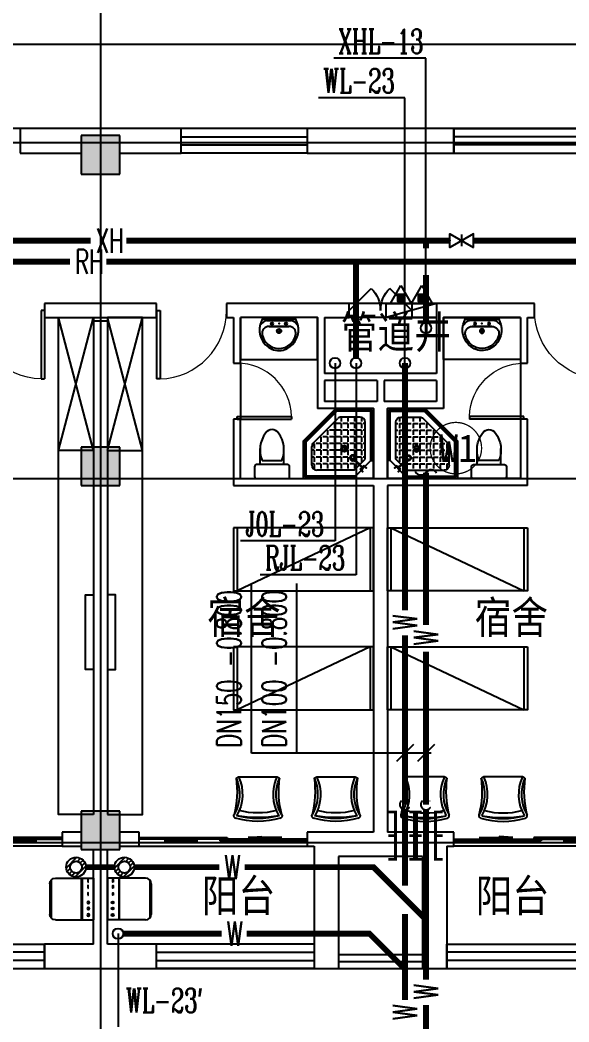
# Model space of a CAD drawing. Extents: x 0 to 2838408, y -923048 to 203859.
# Drawn here: x 2419567 to 2427409, y -270054 to -255741 of the extents above; entities that cross this region are included whole.
import ezdxf

# ---------------------------------------------------------------- set-up
doc = ezdxf.new("R2010")
doc.units = 0
doc.header["$LTSCALE"] = 1000
doc.linetypes.add('DASH', pattern=[0.35, 0.25, -0.1])
for name, color, linetype in [('A-Fixt', 81, 'Continuous'), ('CLAYER', 7, 'Continuous'), ('COLUMN', 9, 'Continuous'), ('DIM_污水', 3, 'Continuous'), ('DIM_消防', 3, 'Continuous'), ('DIM_热给水', 3, 'Continuous'), ('DIM_给水', 3, 'Continuous'), ('DOOR_FIRE', 4, 'Continuous'), ('DOTE', 8, 'Continuous'), ('E2-栏杆', 92, 'Continuous'), ('EQUIP_地漏', 7, 'Continuous'), ('EQUIP_污水', 7, 'Continuous'), ('EQUIP_灭火器', 7, 'Continuous'), ('GROUND', 2, 'Continuous'), ('PIPE-污水', 2, 'DASH'), ('PIPE-消防', 1, 'Continuous'), ('PIPE-热回水', 4, 'Continuous'), ('PUB_HATCH', 8, 'Continuous'), ('PUB_TEXT', 7, 'Continuous'), ('TEXT_污水', 7, 'Continuous'), ('TEXT_消防', 7, 'Continuous'), ('TEXT_热回水', 7, 'Continuous'), ('TWT_TEXT', 7, 'Continuous'), ('VALVE_污水', 7, 'Continuous'), ('VALVE_消防', 7, 'Continuous'), ('VPIPE-污水', 2, 'Continuous'), ('VPIPE-消防', 1, 'Continuous'), ('VPIPE-热给水', 5, 'Continuous'), ('VPIPE-给水', 3, 'Continuous'), ('WALL', 9, 'Continuous'), ('WINDOW', 4, 'Continuous'), ('WP_F', 1, 'Continuous'), ('XREF', 8, 'Continuous'), ('洁具', 213, 'Continuous'), ('配景', 3, 'Continuous'), ('附件', 70, 'Continuous')]:
    doc.layers.add(name, color=color, linetype=linetype)
doc.styles.add('_TWT_PIPEDN', font='SIMPLEX', dxfattribs={"width": 0.8, "height": 2.3, "bigfont": 'HZTXT'})
doc.styles.add('_TWT_PIPETEXT', font='SIMPLEX', dxfattribs={"width": 0.8, "height": 2.3, "bigfont": 'HZTXT'})
doc.styles.add('_TWT_SERIAL', font='COMPLEX', dxfattribs={"width": 0.8, "height": 2.3, "bigfont": 'HZTXT'})
doc.styles.add('HZ', font='aaa等高度-单线.shx', dxfattribs={"width": 0.7, "height": 50, "bigfont": 'aaa-hztxt.shx'})
doc.styles.get("Standard").update_dxf_attribs({"font": 'geniso.shx', "bigfont": 'hztxt.shx'})
doc.styles.add('黑体', font='')
doc.styles.get('黑体').set_extended_font_data('SimHei')

# ---------------------------------------------------------------- blocks, each defined once
blk = doc.blocks.new('$TwtSys$00000546')
h = blk.add_hatch()
h.set_pattern_fill('ANSI31', color=256, scale=200, style=0)
h.set_pattern_definition([(45, (-38543.802, -6670.83), (-17.67767, 17.67767), [])])
h.paths.add_polyline_path([(-65, 174), (65, 174), (65, 44), (-65, 44)])
for points in [[(0, 344), (-198, 0), (198, 0)], [(-65, 174), (65, 174), (65, 44), (-65, 44)]]:
    blk.add_lwpolyline(points, close=True)
blk = doc.blocks.new('A$C29581A72')
at = {"layer": '附件'}
blk.add_line((750, 200), (30, 0), dxfattribs=at)
blk.add_lwpolyline([(30, 200), (750, 200), (750, 0), (30, 0), (30, 200)], dxfattribs=at)
blk.add_solid([(750, 200), (30, 0), (750, 0), (750, 200)], dxfattribs=at)
at = {"layer": 'EQUIP_灭火器', "xscale": 0.75, "yscale": -0.75, "zscale": 0.75, "rotation": 180}
for p in [(241, 200), (539, 200)]:
    blk.add_blockref('$TwtSys$00000546', p, dxfattribs=at)
at = {"style": 'HZ', "flags": 1}
for tag in ['WHAT', 'SPEC', 'UNIT']:
    blk.add_attdef(tag, (375, 0), '', height=0.001, dxfattribs=at)
blk = doc.blocks.new('1F平面-CAD导入_dwg_Drawing4_t3_dwg_$plan$00001613-474159-1F-927810-1F')
at = {"layer": '洁具'}
for p, q in [((-200, 170), (-430, 170)), ((-30, 250), (-170, 250)), ((-260, -140), (-260, 140)), ((-200, -170), (-200, -220)), ((-170, -250), (-30, -250))]:
    blk.add_line(p, q, dxfattribs=at)
for points in [[(-200, 220), (-200, 170), (-200, -170), (-430, -170)], [(0, -220), (0, 220)]]:
    blk.add_lwpolyline(points, dxfattribs=at)
for centre, radius, start, end in [((-413, -227), 398, 67.4505, 126.6381), ((-170, 220), 30, 90, 180), ((-30, 220), 30, 0, 90), ((-590, 0), 110, 123.4509, 236.5491), ((-413, 227), 398, 233.3619, 292.5495), ((-170, -220), 30, 180, 270), ((-30, -220), 30, 270, 0)]:
    blk.add_arc(centre, radius, start, end, dxfattribs=at)
blk = doc.blocks.new('$lvtry$00000169')
at = {"color": 0}
for p, q in [((259, -36), (259, 0)), ((259, -36), (36, -259)), ((276, -120), (120, -276)), ((259, -24), (976, -24)), ((259, -36), (964, -36)), ((270, -213), (270, -143)), ((276, -120), (808, -120)), ((366, -213), (366, -143)), ((462, -213), (462, -143)), ((558, -213), (558, -143)), ((655, -213), (655, -143)), ((751, -213), (751, -143)), ((847, -213), (847, -143)), ((964, -36), (976, -24)), ((964, -36), (964, -525)), ((976, -24), (976, -530)), ((36, -259), (0, -259)), ((24, -259), (24, -976)), ((36, -259), (36, -964)), ((120, -276), (120, -808)), ((144, -151), (291, -298)), ((151, -144), (298, -291)), ((173, -309), (173, -239)), ((183, -213), (205, -213)), ((220, -213), (243, -213)), ((270, -213), (340, -213)), ((270, -263), (270, -239)), ((366, -213), (436, -213)), ((366, -309), (366, -239)), ((462, -213), (532, -213)), ((462, -309), (462, -239)), ((558, -213), (628, -213)), ((558, -309), (558, -239)), ((655, -213), (725, -213)), ((655, -309), (655, -239)), ((751, -213), (821, -213)), ((751, -309), (751, -239)), ((847, -213), (880, -213)), ((847, -309), (847, -239)), ((880, -192), (880, -460)), ((120, -309), (147, -309)), ((120, -405), (147, -405)), ((173, -309), (243, -309)), ((173, -405), (173, -335)), ((173, -405), (243, -405)), ((270, -405), (270, -335)), ((270, -405), (340, -405)), ((334, -309), (340, -309)), ((366, -309), (436, -309)), ((366, -405), (366, -335)), ((366, -405), (379, -405)), ((462, -309), (532, -309)), ((462, -405), (462, -335)), ((462, -405), (532, -405)), ((558, -309), (628, -309)), ((558, -405), (558, -335)), ((558, -405), (628, -405)), ((655, -309), (725, -309)), ((655, -405), (655, -335)), ((655, -405), (725, -405)), ((751, -309), (821, -309)), ((751, -405), (751, -335)), ((751, -405), (821, -405)), ((847, -309), (880, -309)), ((847, -405), (847, -335)), ((847, -405), (880, -405)), ((120, -501), (147, -501)), ((173, -501), (173, -431)), ((173, -501), (243, -501)), ((173, -598), (173, -528)), ((270, -501), (270, -431)), ((270, -501), (340, -501)), ((270, -598), (270, -528)), ((366, -501), (366, -431)), ((366, -501), (436, -501)), ((366, -598), (366, -528)), ((462, -501), (462, -431)), ((462, -501), (532, -501)), ((462, -598), (462, -528)), ((859, -511), (511, -859)), ((964, -525), (525, -964)), ((976, -530), (530, -976)), ((558, -501), (558, -431)), ((558, -501), (628, -501)), ((558, -598), (558, -528)), ((655, -501), (655, -431)), ((655, -501), (725, -501)), ((655, -598), (655, -528)), ((751, -501), (751, -431)), ((751, -501), (821, -501)), ((751, -598), (751, -528)), ((847, -501), (847, -431)), ((847, -501), (867, -501)), ((964, -525), (976, -530)), ((120, -598), (147, -598)), ((120, -694), (147, -694)), ((173, -598), (243, -598)), ((173, -694), (173, -624)), ((173, -694), (243, -694)), ((270, -598), (340, -598)), ((270, -694), (270, -624)), ((270, -694), (340, -694)), ((366, -598), (436, -598)), ((366, -694), (366, -624)), ((366, -694), (436, -694)), ((462, -598), (532, -598)), ((462, -694), (462, -624)), ((462, -694), (532, -694)), ((558, -598), (628, -598)), ((558, -694), (558, -624)), ((558, -694), (628, -694)), ((655, -598), (725, -598)), ((655, -694), (655, -624)), ((655, -694), (676, -694)), ((751, -598), (773, -598)), ((120, -790), (147, -790)), ((173, -790), (173, -720)), ((173, -790), (243, -790)), ((173, -878), (173, -816)), ((270, -790), (270, -720)), ((270, -790), (340, -790)), ((270, -880), (270, -816)), ((366, -790), (366, -720)), ((366, -790), (436, -790)), ((366, -880), (366, -816)), ((462, -790), (462, -720)), ((462, -790), (532, -790)), ((462, -880), (462, -816)), ((558, -790), (558, -720)), ((558, -790), (580, -790)), ((36, -964), (24, -976)), ((24, -976), (530, -976)), ((36, -964), (525, -964)), ((192, -880), (460, -880)), ((525, -964), (530, -976))]:
    blk.add_line(p, q, dxfattribs=at)
blk.add_lwpolyline([(0, 0), (0, -1000), (540, -1000), (1000, -540), (1000, 0)], close=True)
for points in [[(0, 0), (0, -1000)], [(0, 0), (1000, 0)], [(1000, 0), (1000, -540)], [(190, -136), (178, -148), (162, -132), (174, -121)], [(136, -190), (148, -178), (132, -162), (121, -174)], [(1000, -540), (540, -1000)], [(0, -1000), (540, -1000)]]:
    blk.add_lwpolyline(points, close=True, dxfattribs=at)
for radius in [43.8, 31.1]:
    blk.add_circle((416, -428), radius, dxfattribs=at)
for centre, radius, start, end in [((808, -192), 72, 0, 90), ((296, -296), 40.6, 142.583, 128.4197), ((296, -296), 28.6, 145.828, 125.6599), ((808, -460), 72, 315, 0), ((192, -808), 72, 180, 270), ((460, -808), 72, 270, 315)]:
    blk.add_arc(centre, radius, start, end, dxfattribs=at)
for p in [(156, -102, 0), (103, -156, 0), (416, -428, 0)]:
    blk.add_point(p, dxfattribs=at)
blk = doc.blocks.new('$lvtry$00000178')
at = {"color": 0}
for p, q in [((-238, 0), (238, 0)), ((-214, -36), (-272, -91)), ((-180, -23), (180, -23)), ((-142, -105), (140, -105)), ((140, -105), (-142, -105)), ((216, -37), (268, -91))]:
    blk.add_line(p, q, dxfattribs=at)
blk.add_lwpolyline([(-104, -430, 0.224698), (110, -425, 0.348046), (269, -79), (239, 0), (-241, 0), (-271, -79, 0.356844)], format="xyb", close=True, dxfattribs=at)
for centre, radius in [((-100, -65), 16.3), ((1, -172), 31.6), ((100, -65), 16.3)]:
    blk.add_circle(centre, radius, dxfattribs=at)
at = {"color": 0, "lineweight": 13}
blk.add_circle((1, -172), 23, dxfattribs=at)
at = {"color": 0}
for centre, radius, start, end in [((-142, -205), 100, 90, 190.5602), ((-180, -73), 50, 90, 133.181), ((140, -205), 100, 349.4398, 90), ((180, -73), 50, 44.5607, 90), ((-1, -179), 243, 190.5602, 349.4398)]:
    blk.add_arc(centre, radius, start, end, dxfattribs=at)
for p in [(0, -65), (1, -172)]:
    blk.add_point(p, dxfattribs=at)
blk = doc.blocks.new('A$C70365C93')
at = {"layer": '洁具'}
blk.add_lwpolyline([(-1900, 2300), (-1900, 1700), (-800, 1700), (-800, 2300)], close=True, dxfattribs=at)
blk.add_blockref('$lvtry$00000178', (-1350, 2280), dxfattribs=at)
at = {"layer": '洁具', "rotation": 180}
blk.add_blockref('$lvtry$00000169', (0, 0), dxfattribs=at)
at = {"layer": '洁具', "extrusion": (0, 0, -1), "xscale": -1, "zscale": -1, "rotation": 90}
blk.add_blockref('1F平面-CAD导入_dwg_Drawing4_t3_dwg_$plan$00001613-474159-1F-927810-1F', (1450, 0), dxfattribs=at)
blk = doc.blocks.new('单人床')
at = {"layer": 'A-Fixt'}
for p, q in [((47774, 13973), (48674, 13973)), ((47774, 12073), (48674, 13973)), ((47774, 12073), (48674, 12073))]:
    blk.add_line(p, q, dxfattribs=at)
blk.add_lwpolyline([(47774, 14023), (48674, 14023), (48674, 12023), (47774, 12023), (47774, 14023)], dxfattribs=at)
blk = doc.blocks.new('CH_AP01')
for p, q in [((-311, 17), (-275, 0)), ((-275, 0), (275, 0)), ((275, 0), (311, 17))]:
    blk.add_line(p, q)
for centre, radius, start, end in [((-307, 555), 37.8, 100.1859, 202.8359), ((0, -579), 1213, 74.7104, 105.2896), ((0, -579), 1173, 75.0287, 104.9713), ((0, -1278), 1857, 80.611, 99.389), ((307, 555), 37.8, 337.1641, 79.8141), ((-1658, 202), 1360, 352.1659, 14.4283), ((-824, 250), 563, 335.5038, 31.0903), ((-824, 250), 603, 335.5038, 30.2691), ((0, -579), 1093, 75.8767, 104.1233), ((824, 250), 603, 149.7309, 204.4962), ((824, 250), 563, 148.9097, 204.4962), ((1658, 202), 1360, 165.5717, 187.8341)]:
    blk.add_arc(centre, radius, start, end)
blk = doc.blocks.new('A$C61295E98')
at = {"color": 3}
for p, q in [((544, 598), (0, 598)), ((0, 598), (0, 0)), ((161, 598), (161, 0)), ((170, 0), (170, 598)), ((603, 572), (603, 26)), ((624, 518), (624, 80)), ((544, 0), (0, 0))]:
    blk.add_line(p, q, dxfattribs=at)
for points in [[(82, 540), (75, 540), (75, 577), (82, 577)], [(82, 453), (75, 453), (75, 490), (82, 490)], [(82, 353), (75, 353), (75, 389), (82, 389)]]:
    blk.add_lwpolyline(points, close=True, dxfattribs=at)
for centre in [(74, 250), (74, 164), (74, 71)]:
    blk.add_circle(centre, 15.7, dxfattribs=at)
for centre, start, end in [((544, 518), 360, 90), ((544, 80), 270, 0)]:
    blk.add_arc(centre, 80, start, end, dxfattribs=at)
blk = doc.blocks.new('宿舍')
at = {"layer": 'A-Fixt'}
for p, q in [((47854, 13802), (48354, 15702)), ((48354, 13802), (47854, 15702)), ((47854, 13802), (48354, 13802))]:
    blk.add_line(p, q, dxfattribs=at)
for points in [[(47854, 8602), (48354, 8602), (48354, 15702), (47854, 15702)], [(47854, 10676), (47970, 10676), (47970, 11743), (47854, 11743)]]:
    blk.add_lwpolyline(points, close=True, dxfattribs=at)
at = {"xscale": -1, "rotation": 90}
for p in [(63677, 60475), (63677, 58775)]:
    blk.add_blockref('单人床', p, dxfattribs=at)
at = {"layer": 'A-Fixt', "xscale": -1, "rotation": 180}
for p in [(50002, 9140), (51117, 9140)]:
    blk.add_blockref('CH_AP01', p, dxfattribs=at)
at = {"layer": '配景', "color": 252}
blk.add_blockref('A$C61295E98', (47854, 7097), dxfattribs=at)
blk = doc.blocks.new('$WINLIB2D$00000001')
at = {"color": 0}
for points in [[(-0.5, 0.5), (-0.5, -0.5)], [(-0.5, 0.5), (0.5, 0.5)], [(0.5, -0.5), (0.5, 0.5)], [(0.5, 0.1667), (-0.5, 0.1667)], [(0.5, -0.1667), (-0.5, -0.1667)], [(-0.5, -0.5), (0.5, -0.5)]]:
    blk.add_lwpolyline(points, dxfattribs=at)
blk = doc.blocks.new('$DorLib2D$00000116')
at = {"color": 0}
for p, q in [((-0.5, 0), (-0.146, 0.354)), ((0.5, 0), (0.146, 0.354))]:
    blk.add_line(p, q, dxfattribs=at)
for centre, start, end in [((-0.5, 0), 0, 45), ((0.5, 0), 135, 180)]:
    blk.add_arc(centre, 0.5, start, end, dxfattribs=at)
blk = doc.blocks.new('$DorLib2D$00000001')
for p, q in [((0.45, 0.975), (0.5, 0.975)), ((0.45, 0), (0.45, 0.975)), ((0.5, 0), (0.5, 0.975)), ((0.5, 0), (0.45, 0))]:
    blk.add_line(p, q)
at = {"lineweight": 13}
blk.add_arc((0.475, 0), 0.975, 91.4693, 180, dxfattribs=at)
blk = doc.blocks.new('$DorLib2D$00000131')
at = {"color": 0, "linetype": 'Continuous'}
for p, q in [((0.15, 0.125), (0.2319, 0.1973)), ((0.2319, 0.1973), (0.2319, 0.125)), ((-0.5, 0.125), (-0.5, 0)), ((0.0192, 0.125), (-0.5, 0.125)), ((0.0192, 0), (0.0192, 0.125)), ((0.35, 0.125), (0.15, 0.125)), ((-0.5, 0), (0.0192, 0)), ((-0.024, 0), (0.5, 0)), ((-0.024, -0.125), (-0.024, 0)), ((0.5, 0), (0.5, -0.125)), ((-0.35, -0.125), (-0.15, -0.125)), ((-0.2319, -0.1973), (-0.2319, -0.125)), ((-0.15, -0.125), (-0.2319, -0.1973)), ((0.5, -0.125), (-0.024, -0.125))]:
    blk.add_line(p, q, dxfattribs=at)
blk = doc.blocks.new('1F1')
at = {"layer": 'PUB_HATCH'}
for points in [[(2420991.7, -257392.2), (2420441.7, -257392.2), (2420441.7, -257942.2), (2420991.7, -257942.2)], [(2420991.7, -261842.2), (2420441.7, -261842.2), (2420441.7, -262392.2), (2420991.7, -262392.2)], [(2420991.7, -267042.2), (2420441.7, -267042.2), (2420441.7, -267592.2), (2420991.7, -267592.2)]]:
    blk.add_hatch(color=256, dxfattribs=at).paths.add_polyline_path(points)
at = {"layer": 'COLUMN'}
for p, q in [((2420991.7, -257392.2), (2420441.7, -257392.2)), ((2420441.7, -257392.2), (2420441.7, -257942.2)), ((2420991.7, -257942.2), (2420991.7, -257392.2)), ((2420441.7, -257942.2), (2420991.7, -257942.2)), ((2420991.7, -261842.2), (2420441.7, -261842.2)), ((2420441.7, -261842.2), (2420441.7, -262392.2)), ((2420991.7, -262392.2), (2420991.7, -261842.2)), ((2420441.7, -262392.2), (2420991.7, -262392.2)), ((2420991.7, -267042.2), (2420441.7, -267042.2)), ((2420441.7, -267042.2), (2420441.7, -267592.2)), ((2420991.7, -267592.2), (2420991.7, -267042.2)), ((2420441.7, -267592.2), (2420991.7, -267592.2))]:
    blk.add_line(p, q, dxfattribs=at)
at = {"layer": 'DOOR_FIRE'}
for p, q in [((2425166.7, -259792.2), (2424266.7, -259792.2)), ((2425166.7, -259992.2), (2424266.7, -259992.2))]:
    blk.add_line(p, q, dxfattribs=at)
at = {"layer": 'DOTE'}
for p, q in [((2420716.7, -187892.2), (2420716.7, -271092.2)), ((2343216.7, -257492.2), (2453916.7, -257492.2)), ((2343216.7, -262292.2), (2453916.7, -262292.2)), ((2343216.7, -267492.2), (2453916.7, -267492.2))]:
    blk.add_line(p, q, dxfattribs=at)
at = {"layer": 'E2-栏杆'}
for points in [[(2424116.7, -269092.2), (2425316.7, -269092.2)], [(2424116.7, -269192.2), (2425316.7, -269192.2)]]:
    blk.add_lwpolyline(points, dxfattribs=at)
at = {"layer": 'GROUND'}
blk.add_line((2436966.7, -256092.2), (2363416.7, -256092.2), dxfattribs=at)
for points in [[(2436966.7, -257292.2), (2363416.7, -257292.2)], [(2409616.7, -269292.2), (2435916.7, -269292.2)]]:
    blk.add_lwpolyline(points, dxfattribs=at)
at = {"layer": 'WALL'}
for p, q in [((2420716.7, -257292.2), (2419566.7, -257292.2)), ((2419566.7, -257292.2), (2419566.7, -257642.2)), ((2421866.7, -257292.2), (2420716.7, -257292.2)), ((2421866.7, -257642.2), (2421866.7, -257292.2)), ((2425766.7, -257292.2), (2423666.7, -257292.2)), ((2423666.7, -257292.2), (2423666.7, -257642.2)), ((2425766.7, -257642.2), (2425766.7, -257292.2)), ((2419566.7, -257642.2), (2420441.7, -257642.2)), ((2420991.7, -257642.2), (2421866.7, -257642.2)), ((2423666.7, -257642.2), (2425766.7, -257642.2)), ((2421516.7, -259792.2), (2419916.7, -259792.2)), ((2419916.7, -259792.2), (2419916.7, -259992.2)), ((2421516.7, -259992.2), (2421516.7, -259792.2)), ((2422616.7, -259792.2), (2422516.7, -259792.2)), ((2422516.7, -259792.2), (2422516.7, -259992.2)), ((2423816.7, -259792.2), (2422616.7, -259792.2)), ((2424266.7, -259792.2), (2423816.7, -259792.2)), ((2424266.7, -259992.2), (2424266.7, -259792.2)), ((2425616.7, -259792.2), (2425166.7, -259792.2)), ((2425166.7, -259792.2), (2425166.7, -259992.2)), ((2426816.7, -259792.2), (2425616.7, -259792.2)), ((2426916.7, -259792.2), (2426816.7, -259792.2)), ((2426916.7, -259992.2), (2426916.7, -259792.2)), ((2419916.7, -259992.2), (2421516.7, -259992.2)), ((2420616.7, -260042.2), (2420616.7, -261842.2)), ((2420816.7, -260042.2), (2420616.7, -260042.2)), ((2420816.7, -260042.2), (2420816.7, -261842.2)), ((2422516.7, -259992.2), (2422616.7, -259992.2)), ((2422616.7, -259992.2), (2422616.7, -260642.2)), ((2423816.7, -259992.2), (2422716.7, -259992.2)), ((2422716.7, -260642.2), (2422716.7, -259992.2)), ((2423816.7, -259992.2), (2423816.7, -260792.2)), ((2423916.7, -259992.2), (2424266.7, -259992.2)), ((2423916.7, -259992.2), (2423916.7, -260792.2)), ((2425166.7, -259992.2), (2425516.7, -259992.2)), ((2425516.7, -259992.2), (2425516.7, -260792.2)), ((2426716.7, -259992.2), (2425616.7, -259992.2)), ((2425616.7, -259992.2), (2425616.7, -260792.2)), ((2426716.7, -259992.2), (2426716.7, -260642.2)), ((2426816.7, -260642.2), (2426816.7, -259992.2)), ((2426816.7, -259992.2), (2426916.7, -259992.2)), ((2422616.7, -260642.2), (2422716.7, -260642.2)), ((2426716.7, -260642.2), (2426816.7, -260642.2)), ((2423816.7, -260792.2), (2423816.7, -261292.2)), ((2424716.7, -260792.2), (2423916.7, -260792.2)), ((2424666.7, -260892.2), (2423916.7, -260892.2)), ((2423916.7, -260892.2), (2423916.7, -261192.2)), ((2424666.7, -260892.2), (2424666.7, -261192.2)), ((2425516.7, -260792.2), (2424716.7, -260792.2)), ((2425516.7, -260892.2), (2424766.7, -260892.2)), ((2424766.7, -260892.2), (2424766.7, -261192.2)), ((2425516.7, -260892.2), (2425516.7, -261192.2)), ((2425616.7, -260792.2), (2425616.7, -261292.2)), ((2424666.7, -261192.2), (2423916.7, -261192.2)), ((2425516.7, -261192.2), (2424766.7, -261192.2)), ((2424616.7, -261292.2), (2423816.7, -261292.2)), ((2424616.7, -261292.2), (2424616.7, -262292.2)), ((2424816.7, -261292.2), (2424816.7, -262292.2)), ((2425616.7, -261292.2), (2424816.7, -261292.2)), ((2422716.7, -261442.2), (2422616.7, -261442.2)), ((2422616.7, -261442.2), (2422616.7, -262392.2)), ((2422716.7, -262292.2), (2422716.7, -261442.2)), ((2426816.7, -261442.2), (2426716.7, -261442.2)), ((2426716.7, -261442.2), (2426716.7, -262292.2)), ((2426816.7, -262392.2), (2426816.7, -261442.2)), ((2422716.7, -262292.2), (2424616.7, -262292.2)), ((2426716.7, -262292.2), (2424816.7, -262292.2)), ((2420616.7, -262392.2), (2420616.7, -267042.2)), ((2420816.7, -262392.2), (2420816.7, -267042.2)), ((2422616.7, -262392.2), (2424616.7, -262392.2)), ((2424616.7, -262392.2), (2424616.7, -267342.2)), ((2426816.7, -262392.2), (2424816.7, -262392.2)), ((2424816.7, -262392.2), (2424816.7, -267342.2)), ((2420441.7, -267342.2), (2420166.7, -267342.2)), ((2420166.7, -267342.2), (2420166.7, -267542.2)), ((2421266.7, -267342.2), (2420991.7, -267342.2)), ((2421266.7, -267542.2), (2421266.7, -267342.2)), ((2424016.7, -267342.2), (2423666.7, -267342.2)), ((2423666.7, -267342.2), (2423666.7, -267542.2)), ((2424616.7, -267342.2), (2424016.7, -267342.2)), ((2425416.7, -267342.2), (2424816.7, -267342.2)), ((2425766.7, -267342.2), (2425416.7, -267342.2)), ((2425766.7, -267542.2), (2425766.7, -267342.2)), ((2420166.7, -267542.2), (2420441.7, -267542.2)), ((2420616.7, -268942.2), (2420616.7, -267592.2)), ((2420816.7, -268942.2), (2420816.7, -267592.2)), ((2420991.7, -267542.2), (2421266.7, -267542.2)), ((2423666.7, -267542.2), (2423766.7, -267542.2)), ((2423766.7, -267542.2), (2423766.7, -268942.2)), ((2425666.7, -267542.2), (2425666.7, -268942.2)), ((2425666.7, -267542.2), (2425766.7, -267542.2)), ((2424116.7, -267692.2), (2424116.7, -269292.2)), ((2424716.7, -267692.2), (2424116.7, -267692.2)), ((2425316.7, -267692.2), (2424716.7, -267692.2)), ((2425316.7, -267692.2), (2425316.7, -269292.2)), ((2420616.7, -268942.2), (2419916.7, -268942.2)), ((2419916.7, -268942.2), (2419916.7, -269292.2)), ((2421516.7, -268942.2), (2420816.7, -268942.2)), ((2421516.7, -269292.2), (2421516.7, -268942.2)), ((2423766.7, -268942.2), (2423766.7, -269292.2)), ((2425666.7, -269292.2), (2425666.7, -268942.2)), ((2419916.7, -269292.2), (2420716.7, -269292.2)), ((2420716.7, -269292.2), (2421516.7, -269292.2)), ((2423766.7, -269292.2), (2424116.7, -269292.2)), ((2425316.7, -269292.2), (2425666.7, -269292.2))]:
    blk.add_line(p, q, dxfattribs=at)
at = {"layer": 'WINDOW'}
for p, q in [((2422716.7, -260642.2), (2422716.7, -261442.2)), ((2426716.7, -260642.2), (2426716.7, -261442.2)), ((2420166.7, -267542.2), (2417766.7, -267542.2)), ((2421266.7, -267542.2), (2423666.7, -267542.2)), ((2428166.7, -267542.2), (2425766.7, -267542.2))]:
    blk.add_line(p, q, dxfattribs=at)
at = {"xscale": -1}
for name, p in [('宿舍', (2468470.6, -275693.9)), ('A$C70365C93', (2424816.7, -262292.2)), ('宿舍', (2476470.6, -275693.9))]:
    blk.add_blockref(name, p, dxfattribs=at)
for name, p in [('宿舍', (2372962.9, -275693.9)), ('A$C70365C93', (2424616.7, -262292.2))]:
    blk.add_blockref(name, p)
at = {"layer": 'DOOR_FIRE', "xscale": 900, "yscale": -900, "zscale": 200, "rotation": 179.9999999994664}
blk.add_blockref('$DorLib2D$00000116', (2424716.7, -259892.2), dxfattribs=at)
at = {"layer": 'WINDOW'}
for name, p, xscale, yscale, zscale, rotation in [('$WINLIB2D$00000001', (2422766.7, -257467.2), -1800, 350, -1800, 359.9999999999431), ('$DorLib2D$00000001', (2422666.7, -261042.2), 800, 800, 800, 269.9999999994664), ('$DorLib2D$00000001', (2426766.7, -261042.2), 800, -800, 800, 269.9999999994664), ('$DorLib2D$00000131', (2418966.7, -267442.2), -2400, 200, -2400, 180), ('$DorLib2D$00000131', (2426966.7, -267442.2), -2400, 200, -2400, 180), ('$WINLIB2D$00000001', (2422641.7, -269117.2), 2249.999999993481, -350, 2249.999999993481, 180), ('$WINLIB2D$00000001', (2426791.7, -269117.2), -2249.999999993481, -350, -2249.999999993481, 180)]:
    blk.add_blockref(name, p, dxfattribs=dict(at, xscale=xscale, yscale=yscale, zscale=zscale, rotation=rotation))
for name, p, xscale, yscale, zscale in [('$WINLIB2D$00000001', (2426666.7, -257467.2), 1800, 350, 1800), ('$DorLib2D$00000001', (2419416.7, -259892.2), 1000, -1000, 1000), ('$DorLib2D$00000001', (2422016.7, -259892.2), -1000, -1000, -1000), ('$DorLib2D$00000001', (2427416.7, -259892.2), 1000, -1000, 1000), ('$DorLib2D$00000131', (2422466.7, -267442.2), -2400, -200, -2400), ('$WINLIB2D$00000001', (2418791.7, -269117.2), 2249.999999993481, 350, 2249.999999993481)]:
    blk.add_blockref(name, p, dxfattribs=dict(at, xscale=xscale, yscale=yscale, zscale=zscale))
at = {"layer": 'CLAYER'}
blk.add_text('管道井', height=525, dxfattribs=at).set_placement((2424149.1, -260479.2))
at = {"layer": 'PUB_TEXT'}
for s, p in [('宿舍', (2422241.3, -264556)), ('宿舍', (2426062.1, -264556)), ('阳台', (2422162.8, -268530.2)), ('阳台', (2426077.2, -268530.2))]:
    blk.add_text(s, height=525, dxfattribs=at).set_placement(p)
blk = doc.blocks.new('$VALVE$00000547')
at = {"const_width": 30}
for points in [[(0, 100), (-250, 100), (-250, 175)], [(0, 100), (0, 175)], [(0, 100), (250, 100), (250, 175)], [(-250, -175), (-250, -100), (0, -100)], [(0, -175), (0, -100)], [(250, -175), (250, -100), (0, -100)]]:
    blk.add_lwpolyline(points, dxfattribs=at)
blk = doc.blocks.new('$TwtSys$00000132')
at = {"elevation": 0}
blk.add_lwpolyline([(6.9, -100.6, -0.575183), (0.2, 0, 0.604745), (-10.9, 100.6, 16.924828)], format="xyb", dxfattribs=at)
blk = doc.blocks.new('$VALVE$00000296')
for points in [[(-125, 72), (-125, -72), (125, 72), (125, -72), (-125, 72)], [(0, 60), (0, -64)]]:
    blk.add_lwpolyline(points)
for p in [(-125, 0), (125, 0)]:
    blk.add_point(p)
blk = doc.blocks.new('$TwtSys$00000543')
for p, q in [((-93.6, -8.5), (8.5, 93.6)), ((-8.5, -93.6), (93.6, 8.5)), ((12.5, 55), (41.7, 84.2)), ((39.9, 39.9), (66.5, 66.5)), ((55, 12.5), (84.2, 41.7)), ((-84.2, -41.7), (-55, -12.5)), ((-66.5, -66.5), (-39.9, -39.9)), ((-41.7, -84.2), (-12.5, -55))]:
    blk.add_line(p, q)
for radius in [94, 56.4]:
    blk.add_circle((0, 0), radius)

msp = doc.modelspace()

# ---------------------------------------------------------------- hatches: boundary and pattern name
at = {"layer": 'PIPE-污水'}
for points in [[(2424616.7, -267842.2), (2424616.7, -267800.9), (2424633.8, -267800.9)], [(2424616.7, -267842.2), (2424645.9, -267813), (2424633.8, -267800.9)], [(2424559.2, -268792.2), (2424559.2, -268750.9), (2424576.3, -268750.9)]]:
    msp.add_hatch(color=256, dxfattribs=at).paths.add_polyline_path(points)
at = {"layer": 'PIPE-污水', "linetype": 'ByBlock'}
msp.add_hatch(color=256, dxfattribs=at).paths.add_polyline_path([(2424559.2, -268792.2), (2424588.3, -268763), (2424576.3, -268750.9)])

# ---------------------------------------------------------------- linework, layer by layer
at = {"layer": 'DIM_污水'}
for p, q in [((2425066.7, -256850.3), (2423829.6, -256850.3)), ((2425066.7, -260642.2), (2425066.7, -256850.3)), ((2422874.6, -266212), (2422874.6, -263788.4)), ((2423519.6, -266212), (2423519.6, -263788.4)), ((2423519.6, -266212), (2422874.6, -266212)), ((2425441.7, -266212), (2423519.6, -266212)), ((2425188.7, -266090), (2424944.8, -266333.9)), ((2425488.7, -266090), (2425244.8, -266333.9))]:
    msp.add_line(p, q, dxfattribs=at)
at = {"layer": 'DIM_污水', "linetype": 'ByBlock'}
msp.add_line((2420966.7, -268792.2), (2420966.7, -270123.2), dxfattribs=at)
at = {"layer": 'DIM_消防'}
for p, q in [((2425366.7, -256286.4), (2424049.3, -256286.4)), ((2425366.7, -260142.2), (2425366.7, -256286.4))]:
    msp.add_line(p, q, dxfattribs=at)
at = {"layer": 'DIM_消防', "const_width": 18.4, "elevation": 0}
msp.add_lwpolyline([(2426160.9, -261856.7, -1), (2425425.9, -261856.7, -1)], format="xyb", close=True, dxfattribs=at)
at = {"layer": 'DIM_热给水'}
for p, q in [((2424366.7, -260642.2), (2424366.7, -263665)), ((2424366.7, -263665), (2422997.7, -263665))]:
    msp.add_line(p, q, dxfattribs=at)
at = {"layer": 'DIM_给水'}
for p, q in [((2424066.7, -260642.2), (2424066.7, -263182)), ((2424066.7, -263182), (2422718.1, -263182))]:
    msp.add_line(p, q, dxfattribs=at)
at = {"layer": 'PIPE-污水', "ltscale": 1.5, "const_width": 82.5}
for points in [[(2425066.7, -260642.2), (2425066.7, -264172.8)], [(2425366.7, -262205.8), (2425366.7, -264381.8)], [(2425066.7, -264533.1), (2425066.7, -266948.1)], [(2425366.7, -264763.2), (2425366.7, -266948.1)], [(2425066.7, -267023.1), (2425066.7, -268109.2)], [(2425366.7, -267023.1), (2425366.7, -268592.2)], [(2420916.9, -267842.2), (2420507.7, -267842.2)], [(2422414.1, -267842.2), (2421198.9, -267842.2)], [(2424616.7, -267842.2), (2422774.3, -267842.2)], [(2424616.7, -267842.2), (2425366.7, -268592.2)], [(2425066.7, -268511.9), (2425066.7, -269740.6)], [(2425366.7, -268592.2), (2425366.7, -269449.5)], [(2422446.5, -268792.2), (2421041.7, -268792.2)], [(2424559.2, -268792.2), (2422806.8, -268792.2)], [(2425366.7, -269809.8), (2425366.7, -270990.9)]]:
    msp.add_lwpolyline(points, dxfattribs=at)
at = {"layer": 'PIPE-污水', "linetype": 'ByBlock', "ltscale": 1.5, "const_width": 82.5}
msp.add_lwpolyline([(2424559.2, -268792.2), (2425066.7, -269299.8)], dxfattribs=at)
at = {"layer": 'PIPE-污水'}
for centre in [(2425066.7, -266948.1), (2425366.7, -266948.1)]:
    msp.add_arc(centre, 75, 135, 45, dxfattribs=at)
at = {"layer": 'PIPE-消防', "ltscale": 1.5, "const_width": 82.5}
for points in [[(2413102.3, -258892.2), (2420576.3, -258892.2)], [(2421083.7, -258892.2), (2425366.7, -258892.2)], [(2425366.7, -259000.9), (2425366.7, -258892.2)], [(2425366.7, -258892.2), (2425708.7, -258892.2)], [(2426046.2, -258892.2), (2429000.2, -258892.2)], [(2425366.7, -260067.2), (2425366.7, -259383.4)]]:
    msp.add_lwpolyline(points, dxfattribs=at)
at = {"layer": 'PIPE-热回水', "ltscale": 1.5, "const_width": 82.5}
for points in [[(2420282, -259192.2), (2416366.7, -259192.2)], [(2424366.7, -259192.2), (2420800, -259192.2)], [(2428684.8, -259192.2), (2424366.7, -259192.2)], [(2424366.7, -260567.2), (2424366.7, -259192.2)]]:
    msp.add_lwpolyline(points, dxfattribs=at)
at = {"layer": 'VPIPE-污水'}
for centre in [(2425066.7, -260642.2), (2420966.7, -268792.2)]:
    msp.add_circle(centre, 75, dxfattribs=at)
at = {"layer": 'VPIPE-消防'}
msp.add_circle((2425366.7, -260142.2), 75, dxfattribs=at)
at = {"layer": 'VPIPE-热给水'}
msp.add_circle((2424366.7, -260642.2), 75, dxfattribs=at)
at = {"layer": 'VPIPE-给水'}
msp.add_circle((2424066.7, -260642.2), 75, dxfattribs=at)

# ---------------------------------------------------------------- block references
at = {"layer": 'EQUIP_地漏', "linetype": 'ByBlock', "xscale": 1.5, "yscale": 1.5, "zscale": 1.5}
for p in [(2420366.7, -267842.2), (2421057.9, -267842.2)]:
    msp.add_blockref('$TwtSys$00000543', p, dxfattribs=at)
at = {"layer": 'EQUIP_污水', "xscale": 1.5, "yscale": -1.5, "zscale": 1.5, "rotation": 270}
msp.add_blockref('$TwtSys$00000132', (2425366.7, -262205.4), dxfattribs=at)
at = {"layer": 'VALVE_污水', "xscale": 1.35, "yscale": 1.35, "zscale": 1.35}
for p, rotation in [((2425066.7, -267392.2), 270), ((2425366.7, -267392.2), 270.0000000000066)]:
    msp.add_blockref('$VALVE$00000547', p, dxfattribs=dict(at, rotation=rotation))
at = {"layer": 'VALVE_消防', "linetype": 'ByBlock', "xscale": -1.35, "yscale": -1.35, "zscale": 1.35}
msp.add_blockref('$VALVE$00000296', (2425877.4, -258892.2), dxfattribs=at)
at = {"layer": 'WP_F'}
msp.add_blockref('A$C29581A72', (2424766.7, -259992.2), dxfattribs=at)
at = {"layer": 'XREF'}
msp.add_blockref('1F1', (0, 0), dxfattribs=at)

# ---------------------------------------------------------------- texts
at = {"layer": 'DIM_污水', "color": 7, "style": '_TWT_SERIAL', "width": 0.64}
msp.add_text('WL-23', height=345, dxfattribs=at).set_placement((2423898.6, -256781.3))
at = {"layer": 'DIM_污水', "color": 7, "style": '_TWT_PIPEDN', "width": 0.64}
for s, p in [('-0.800', (2422724.6, -264984.8)), ('-0.800', (2423369.6, -264984.8)), ('DN150', (2422724.6, -266137)), ('DN100', (2423369.6, -266137))]:
    msp.add_text(s, height=345, rotation=90, dxfattribs=at).set_placement(p)
at = {"layer": 'DIM_污水', "color": 7, "linetype": 'ByBlock', "style": '_TWT_SERIAL', "width": 0.64}
msp.add_text("WL-23'", height=345, dxfattribs=at).set_placement((2421080.3, -269919.4))
at = {"layer": 'DIM_消防', "color": 7, "style": '_TWT_SERIAL', "width": 0.64}
msp.add_text('XHL-13', height=345, dxfattribs=at).set_placement((2424118.3, -256217.4))
at = {"layer": 'DIM_热给水', "color": 7, "style": '_TWT_SERIAL', "width": 0.64}
msp.add_text('RJL-23', height=345, dxfattribs=at).set_placement((2423066.7, -263596))
at = {"layer": 'DIM_给水', "color": 7, "style": '_TWT_SERIAL', "width": 0.64}
msp.add_text('J0L-23', height=345, dxfattribs=at).set_placement((2422787.1, -263113))
at = {"layer": 'TEXT_污水', "style": '_TWT_PIPETEXT', "width": 0.64}
for p in [(2425239.2, -264458.1), (2425539.2, -264677.6), (2425539.2, -269734.8), (2425239.2, -270025.9)]:
    msp.add_text('W', height=345, rotation=90, dxfattribs=at).set_placement(p)
at = {"layer": 'TEXT_污水', "linetype": 'ByBlock', "style": '_TWT_PIPETEXT', "width": 0.64}
for p in [(2422489.1, -268014.7), (2422521.5, -268964.7)]:
    msp.add_text('W', height=345, dxfattribs=at).set_placement(p)
at = {"layer": 'TEXT_消防', "linetype": 'ByBlock', "style": '_TWT_PIPETEXT', "width": 0.64}
msp.add_text('XH', height=345, dxfattribs=at).set_placement((2420651.3, -259064.7))
at = {"layer": 'TEXT_热回水', "linetype": 'ByBlock', "style": '_TWT_PIPETEXT', "width": 0.64}
msp.add_text('RH', height=345, dxfattribs=at).set_placement((2420357, -259364.7))
at = {"layer": 'TWT_TEXT', "style": '黑体'}
msp.add_text('W1', height=394.3, dxfattribs=at).set_placement((2425557.2, -262053.5))

doc.saveas('drawing.dxf')
